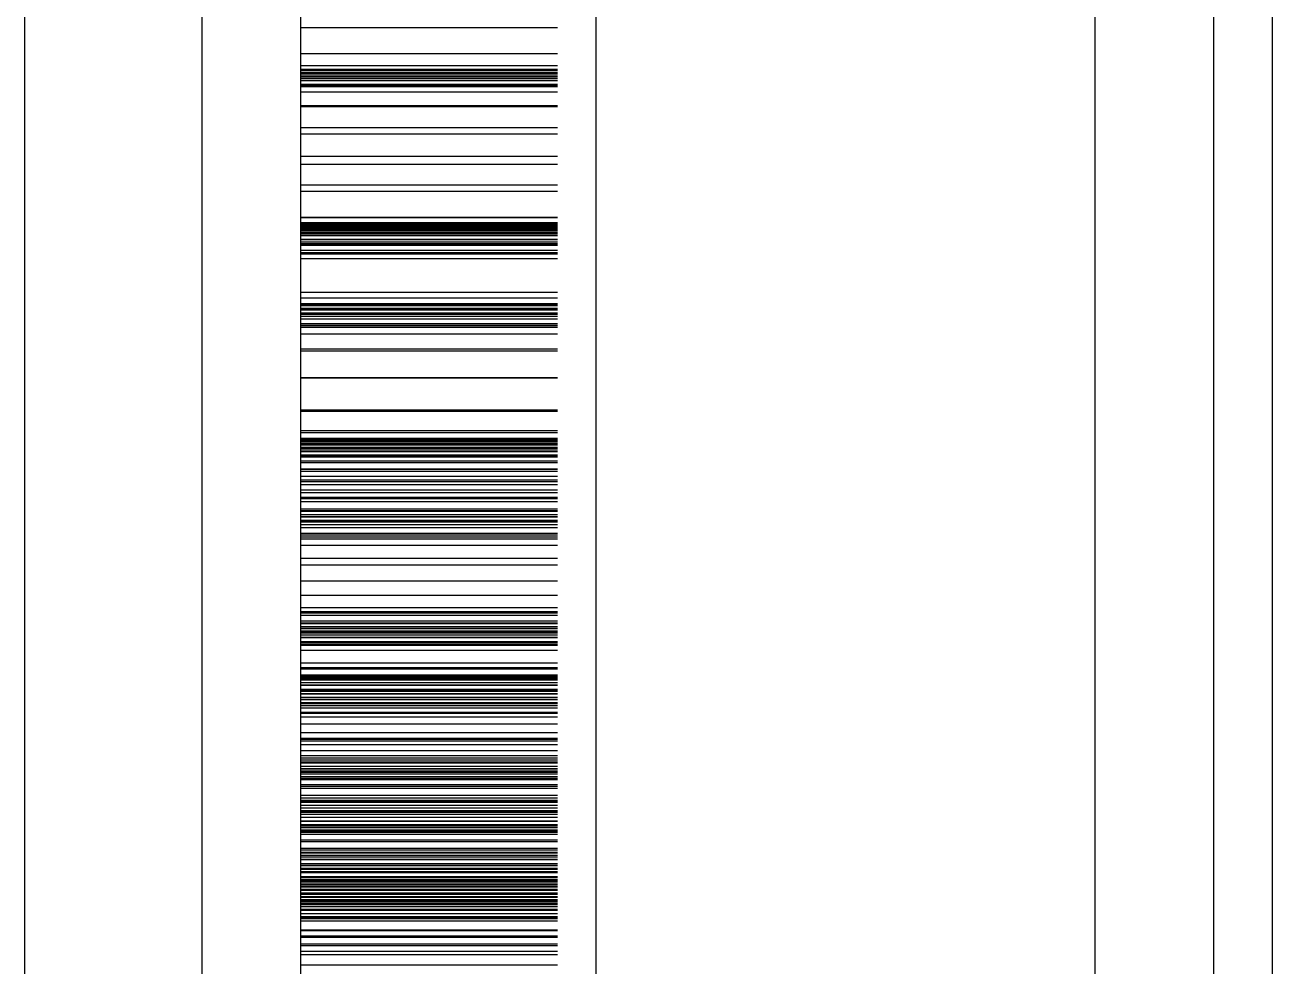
# Model space of a CAD drawing. Extents: x -3282 to 4846, y -1718 to 1845.
# Drawn here: x 4668.25 to 4710.55, y -882.91 to -850.98 of the extents above; entities that cross this region are included whole.
import ezdxf

# ---------------------------------------------------------------- set-up
doc = ezdxf.new("R2010")
doc.units = 0
doc.linetypes.add('DASHED', pattern=[11.05, 8.7, -2.35])
doc.linetypes.add('DOT', pattern=[2.2, 1.1, -1.1])
doc.layers.get('0').update_dxf_attribs({"linetype": 'CONTINUOUS'})
doc.layers.add('INVISIBLE', color=6, linetype='DOT')

msp = doc.modelspace()

# ---------------------------------------------------------------- linework, layer by layer
at = {"color": 1}
for p, q in [((4687.607727, -617.895823), (4687.607727, -967.895823)), ((4704.550059, -942.895823), (4704.550059, -642.895823)), ((4708.573243, -922.799634), (4708.573243, -642.895823)), ((4710.550059, -642.895823), (4710.550059, -922.799634)), ((4668.249041, -917.895823), (4668.249041, -667.895823)), ((4674.249041, -667.895823), (4674.249041, -901.148999)), ((4677.607727, -967.895823), (4677.607727, -792.895823))]:
    msp.add_line(p, q, dxfattribs=at)
at = {"layer": 'INVISIBLE', "linetype": 'DASHED'}
for p, q in [((4677.607727, -851.070138), (4687.607727, -851.070138)), ((4677.607727, -851.956715), (4687.607727, -851.956715)), ((4677.607727, -852.36122), (4687.607727, -852.36122)), ((4677.607727, -852.483445), (4687.607727, -852.483445)), ((4677.607727, -852.485101), (4687.607727, -852.485101)), ((4677.607727, -852.51783), (4687.607727, -852.51783)), ((4677.607727, -852.530308), (4687.607727, -852.530308)), ((4677.607727, -852.594375), (4687.607727, -852.594375)), ((4677.607727, -852.635494), (4687.607727, -852.635494)), ((4677.607727, -852.640361), (4687.607727, -852.640361)), ((4677.607727, -852.709308), (4687.607727, -852.709308)), ((4677.607727, -852.746087), (4687.607727, -852.746087)), ((4677.607727, -852.798794), (4687.607727, -852.798794)), ((4677.607727, -852.862665), (4687.607727, -852.862665)), ((4677.607727, -852.867559), (4687.607727, -852.867559)), ((4677.607727, -852.987632), (4687.607727, -852.987632)), ((4677.607727, -853.028687), (4687.607727, -853.028687)), ((4677.607727, -853.061875), (4687.607727, -853.061875)), ((4677.607727, -853.074101), (4687.607727, -853.074101)), ((4677.607727, -853.257375), (4687.607727, -853.257375)), ((4677.607727, -853.720882), (4687.607727, -853.720882)), ((4677.607727, -853.753226), (4687.607727, -853.753226)), ((4677.607727, -854.467415), (4687.607727, -854.467415)), ((4677.607727, -854.681958), (4687.607727, -854.681958)), ((4677.607727, -855.434244), (4687.607727, -855.434244)), ((4677.607727, -855.705829), (4687.607727, -855.705829)), ((4677.607727, -856.40582), (4687.607727, -856.40582)), ((4677.607727, -856.616422), (4687.607727, -856.616422)), ((4677.607727, -857.504615), (4687.607727, -857.504615)), ((4677.607727, -857.519042), (4687.607727, -857.519042)), ((4677.607727, -857.679902), (4687.607727, -857.679902)), ((4677.607727, -857.713918), (4687.607727, -857.713918)), ((4677.607727, -857.719276), (4687.607727, -857.719276)), ((4677.607727, -857.725324), (4687.607727, -857.725324)), ((4677.607727, -857.737308), (4687.607727, -857.737308)), ((4677.607727, -857.778636), (4687.607727, -857.778636)), ((4677.607727, -857.809377), (4687.607727, -857.809377)), ((4677.607727, -857.812872), (4687.607727, -857.812872)), ((4677.607727, -857.859615), (4687.607727, -857.859615)), ((4677.607727, -857.882719), (4687.607727, -857.882719)), ((4677.607727, -857.908072), (4687.607727, -857.908072)), ((4677.607727, -857.913959), (4687.607727, -857.913959)), ((4677.607727, -857.94926), (4687.607727, -857.94926)), ((4677.607727, -857.951862), (4687.607727, -857.951862)), ((4677.607727, -858.011608), (4687.607727, -858.011608)), ((4677.607727, -858.030428), (4687.607727, -858.030428)), ((4677.607727, -858.050402), (4687.607727, -858.050402)), ((4677.607727, -858.074089), (4687.607727, -858.074089)), ((4677.607727, -858.123133), (4687.607727, -858.123133)), ((4677.607727, -858.12975), (4687.607727, -858.12975)), ((4677.607727, -858.248484), (4687.607727, -858.248484)), ((4677.607727, -858.261138), (4687.607727, -858.261138)), ((4677.607727, -858.338112), (4687.607727, -858.338112)), ((4677.607727, -858.392401), (4687.607727, -858.392401)), ((4677.607727, -858.424664), (4687.607727, -858.424664)), ((4677.607727, -858.445999), (4687.607727, -858.445999)), ((4677.607727, -858.451965), (4687.607727, -858.451965)), ((4677.607727, -858.62134), (4687.607727, -858.62134)), ((4677.607727, -858.703365), (4687.607727, -858.703365)), ((4677.607727, -858.744604), (4687.607727, -858.744604)), ((4677.607727, -858.90944), (4687.607727, -858.90944)), ((4677.607727, -860.0476), (4687.607727, -860.0476)), ((4677.607727, -860.243147), (4687.607727, -860.243147)), ((4677.607727, -860.430586), (4687.607727, -860.430586)), ((4677.607727, -860.480173), (4687.607727, -860.480173)), ((4677.607727, -860.497906), (4687.607727, -860.497906)), ((4677.607727, -860.587481), (4687.607727, -860.587481)), ((4677.607727, -860.613928), (4687.607727, -860.613928)), ((4677.607727, -860.644001), (4687.607727, -860.644001)), ((4677.607727, -860.65065), (4687.607727, -860.65065)), ((4677.607727, -860.744075), (4687.607727, -860.744075)), ((4677.607727, -860.793399), (4687.607727, -860.793399)), ((4677.607727, -860.863562), (4687.607727, -860.863562)), ((4677.607727, -860.94787), (4687.607727, -860.94787)), ((4677.607727, -860.954301), (4687.607727, -860.954301)), ((4677.607727, -861.110943), (4687.607727, -861.110943)), ((4677.607727, -861.164052), (4687.607727, -861.164052)), ((4677.607727, -861.222564), (4687.607727, -861.222564)), ((4677.607727, -861.230404), (4687.607727, -861.230404)), ((4677.607727, -861.456492), (4687.607727, -861.456492)), ((4677.607727, -861.967274), (4687.607727, -861.967274)), ((4677.607727, -862.03525), (4687.607727, -862.03525)), ((4677.607727, -862.941947), (4687.607727, -862.941947)), ((4677.607727, -862.954061), (4687.607727, -862.954061)), ((4677.607727, -864.038366), (4687.607727, -864.038366)), ((4677.607727, -864.085309), (4687.607727, -864.085309)), ((4677.607727, -864.734772), (4687.607727, -864.734772)), ((4677.607727, -864.810807), (4687.607727, -864.810807)), ((4677.607727, -864.999957), (4687.607727, -864.999957)), ((4677.607727, -865.032461), (4687.607727, -865.032461)), ((4677.607727, -865.081722), (4687.607727, -865.081722)), ((4677.607727, -865.098505), (4687.607727, -865.098505)), ((4677.607727, -865.161287), (4687.607727, -865.161287)), ((4677.607727, -865.178556), (4687.607727, -865.178556)), ((4677.607727, -865.209898), (4687.607727, -865.209898)), ((4677.607727, -865.225884), (4687.607727, -865.225884)), ((4677.607727, -865.231318), (4687.607727, -865.231318)), ((4677.607727, -865.305081), (4687.607727, -865.305081)), ((4677.607727, -865.342295), (4687.607727, -865.342295)), ((4677.607727, -865.393446), (4687.607727, -865.393446)), ((4677.607727, -865.452453), (4687.607727, -865.452453)), ((4677.607727, -865.456854), (4687.607727, -865.456854)), ((4677.607727, -865.560073), (4687.607727, -865.560073)), ((4677.607727, -865.564986), (4687.607727, -865.564986)), ((4677.607727, -865.59349), (4687.607727, -865.59349)), ((4677.607727, -865.599709), (4687.607727, -865.599709)), ((4677.607727, -865.629473), (4687.607727, -865.629473)), ((4677.607727, -865.765505), (4687.607727, -865.765505)), ((4677.607727, -865.822551), (4687.607727, -865.822551)), ((4677.607727, -865.830347), (4687.607727, -865.830347)), ((4677.607727, -866.044505), (4687.607727, -866.044505)), ((4677.607727, -866.056007), (4687.607727, -866.056007)), ((4677.607727, -866.11497), (4687.607727, -866.11497)), ((4677.607727, -866.284852), (4687.607727, -866.284852)), ((4677.607727, -866.417834), (4687.607727, -866.417834)), ((4677.607727, -866.464624), (4687.607727, -866.464624)), ((4677.607727, -866.569326), (4687.607727, -866.569326)), ((4677.607727, -866.75774), (4687.607727, -866.75774)), ((4677.607727, -866.838638), (4687.607727, -866.838638)), ((4677.607727, -866.997745), (4687.607727, -866.997745)), ((4677.607727, -867.04402), (4687.607727, -867.04402)), ((4677.607727, -867.148388), (4687.607727, -867.148388)), ((4677.607727, -867.39285), (4687.607727, -867.39285)), ((4677.607727, -867.455472), (4687.607727, -867.455472)), ((4677.607727, -867.477684), (4687.607727, -867.477684)), ((4677.607727, -867.588853), (4687.607727, -867.588853)), ((4677.607727, -867.658303), (4687.607727, -867.658303)), ((4677.607727, -867.666444), (4687.607727, -867.666444)), ((4677.607727, -867.780264), (4687.607727, -867.780264)), ((4677.607727, -867.811328), (4687.607727, -867.811328)), ((4677.607727, -867.839977), (4687.607727, -867.839977)), ((4677.607727, -867.924529), (4687.607727, -867.924529)), ((4677.607727, -868.02559), (4687.607727, -868.02559)), ((4677.607727, -868.033277), (4687.607727, -868.033277)), ((4677.607727, -868.219643), (4687.607727, -868.219643)), ((4677.607727, -868.282484), (4687.607727, -868.282484)), ((4677.607727, -868.351536), (4687.607727, -868.351536)), ((4677.607727, -868.41284), (4687.607727, -868.41284)), ((4677.607727, -868.625893), (4687.607727, -868.625893)), ((4677.607727, -869.066014), (4687.607727, -869.066014)), ((4677.607727, -869.29461), (4687.607727, -869.29461)), ((4677.607727, -869.844813), (4687.607727, -869.844813)), ((4677.607727, -870.321844), (4687.607727, -870.321844)), ((4677.607727, -870.742771), (4687.607727, -870.742771)), ((4677.607727, -870.884847), (4687.607727, -870.884847)), ((4677.607727, -870.926258), (4687.607727, -870.926258)), ((4677.607727, -871.001193), (4687.607727, -871.001193)), ((4677.607727, -871.199019), (4687.607727, -871.199019)), ((4677.607727, -871.261371), (4687.607727, -871.261371)), ((4677.607727, -871.282798), (4687.607727, -871.282798)), ((4677.607727, -871.38609), (4687.607727, -871.38609)), ((4677.607727, -871.447937), (4687.607727, -871.447937)), ((4677.607727, -871.455073), (4687.607727, -871.455073)), ((4677.607727, -871.530381), (4687.607727, -871.530381)), ((4677.607727, -871.55263), (4687.607727, -871.55263)), ((4677.607727, -871.591767), (4687.607727, -871.591767)), ((4677.607727, -871.602328), (4687.607727, -871.602328)), ((4677.607727, -871.671155), (4687.607727, -871.671155)), ((4677.607727, -871.751289), (4687.607727, -871.751289)), ((4677.607727, -871.757298), (4687.607727, -871.757298)), ((4677.607727, -871.899477), (4687.607727, -871.899477)), ((4677.607727, -871.946032), (4687.607727, -871.946032)), ((4677.607727, -871.996451), (4687.607727, -871.996451)), ((4677.607727, -872.024304), (4687.607727, -872.024304)), ((4677.607727, -872.189839), (4687.607727, -872.189839)), ((4677.607727, -872.620141), (4687.607727, -872.620141)), ((4677.607727, -872.775152), (4687.607727, -872.775152)), ((4677.607727, -872.82022), (4687.607727, -872.82022)), ((4677.607727, -873.032208), (4687.607727, -873.032208)), ((4677.607727, -873.051178), (4687.607727, -873.051178)), ((4677.607727, -873.065952), (4687.607727, -873.065952)), ((4677.607727, -873.107904), (4687.607727, -873.107904)), ((4677.607727, -873.138872), (4687.607727, -873.138872)), ((4677.607727, -873.164593), (4687.607727, -873.164593)), ((4677.607727, -873.196718), (4687.607727, -873.196718)), ((4677.607727, -873.292498), (4687.607727, -873.292498)), ((4677.607727, -873.371841), (4687.607727, -873.371841)), ((4677.607727, -873.381737), (4687.607727, -873.381737)), ((4677.607727, -873.510359), (4687.607727, -873.510359)), ((4677.607727, -873.535112), (4687.607727, -873.535112)), ((4677.607727, -873.577851), (4687.607727, -873.577851)), ((4677.607727, -873.658547), (4687.607727, -873.658547)), ((4677.607727, -873.673097), (4687.607727, -873.673097)), ((4677.607727, -873.786494), (4687.607727, -873.786494)), ((4677.607727, -873.795102), (4687.607727, -873.795102)), ((4677.607727, -873.80211), (4687.607727, -873.80211)), ((4677.607727, -873.867463), (4687.607727, -873.867463)), ((4677.607727, -873.963676), (4687.607727, -873.963676)), ((4677.607727, -874.003046), (4687.607727, -874.003046)), ((4677.607727, -874.072873), (4687.607727, -874.072873)), ((4677.607727, -874.149448), (4687.607727, -874.149448)), ((4677.607727, -874.298932), (4687.607727, -874.298932)), ((4677.607727, -874.333723), (4687.607727, -874.333723)), ((4677.607727, -874.452244), (4687.607727, -874.452244)), ((4677.607727, -874.695694), (4687.607727, -874.695694)), ((4677.607727, -874.982194), (4687.607727, -874.982194)), ((4677.607727, -875.181691), (4687.607727, -875.181691)), ((4677.607727, -875.210075), (4687.607727, -875.210075)), ((4677.607727, -875.266033), (4687.607727, -875.266033)), ((4677.607727, -875.394235), (4687.607727, -875.394235)), ((4677.607727, -875.598121), (4687.607727, -875.598121)), ((4677.607727, -875.760424), (4687.607727, -875.760424)), ((4677.607727, -875.84384), (4687.607727, -875.84384)), ((4677.607727, -875.910067), (4687.607727, -875.910067)), ((4677.607727, -875.982786), (4687.607727, -875.982786)), ((4677.607727, -876.00792), (4687.607727, -876.00792)), ((4677.607727, -876.129938), (4687.607727, -876.129938)), ((4677.607727, -876.203601), (4687.607727, -876.203601)), ((4677.607727, -876.212127), (4687.607727, -876.212127)), ((4677.607727, -876.284568), (4687.607727, -876.284568)), ((4677.607727, -876.329215), (4687.607727, -876.329215)), ((4677.607727, -876.389225), (4687.607727, -876.389225)), ((4677.607727, -876.472719), (4687.607727, -876.472719)), ((4677.607727, -876.530531), (4687.607727, -876.530531)), ((4677.607727, -876.570479), (4687.607727, -876.570479)), ((4677.607727, -876.577833), (4687.607727, -876.577833)), ((4677.607727, -876.752759), (4687.607727, -876.752759)), ((4677.607727, -876.810417), (4687.607727, -876.810417)), ((4677.607727, -876.873067), (4687.607727, -876.873067)), ((4677.607727, -876.877522), (4687.607727, -876.877522)), ((4677.607727, -877.11536), (4687.607727, -877.11536)), ((4677.607727, -877.20195), (4687.607727, -877.20195)), ((4677.607727, -877.281982), (4687.607727, -877.281982)), ((4677.607727, -877.310088), (4687.607727, -877.310088)), ((4677.607727, -877.347464), (4687.607727, -877.347464)), ((4677.607727, -877.449137), (4687.607727, -877.449137)), ((4677.607727, -877.534908), (4687.607727, -877.534908)), ((4677.607727, -877.544915), (4687.607727, -877.544915)), ((4677.607727, -877.62555), (4687.607727, -877.62555)), ((4677.607727, -877.666655), (4687.607727, -877.666655)), ((4677.607727, -877.683928), (4687.607727, -877.683928)), ((4677.607727, -877.75625), (4687.607727, -877.75625)), ((4677.607727, -877.858027), (4687.607727, -877.858027)), ((4677.607727, -877.978804), (4687.607727, -877.978804)), ((4677.607727, -877.987956), (4687.607727, -877.987956)), ((4677.607727, -878.10687), (4687.607727, -878.10687)), ((4677.607727, -878.148417), (4687.607727, -878.148417)), ((4677.607727, -878.20839), (4687.607727, -878.20839)), ((4677.607727, -878.282152), (4687.607727, -878.282152)), ((4677.607727, -878.335601), (4687.607727, -878.335601)), ((4677.607727, -878.362902), (4687.607727, -878.362902)), ((4677.607727, -878.432784), (4687.607727, -878.432784)), ((4677.607727, -878.435678), (4687.607727, -878.435678)), ((4677.607727, -878.622213), (4687.607727, -878.622213)), ((4677.607727, -878.680903), (4687.607727, -878.680903)), ((4677.607727, -878.904178), (4687.607727, -878.904178)), ((4677.607727, -878.95971), (4687.607727, -878.95971)), ((4677.607727, -879.039617), (4687.607727, -879.039617)), ((4677.607727, -879.06736), (4687.607727, -879.06736)), ((4677.607727, -879.141122), (4687.607727, -879.141122)), ((4677.607727, -879.143367), (4687.607727, -879.143367)), ((4677.607727, -879.145823), (4687.607727, -879.145823)), ((4677.607727, -879.202772), (4687.607727, -879.202772)), ((4677.607727, -879.276204), (4687.607727, -879.276204)), ((4677.607727, -879.277203), (4687.607727, -879.277203)), ((4677.607727, -879.285031), (4687.607727, -879.285031)), ((4677.607727, -879.294575), (4687.607727, -879.294575)), ((4677.607727, -879.426077), (4687.607727, -879.426077)), ((4677.607727, -879.439201), (4687.607727, -879.439201)), ((4677.607727, -879.493777), (4687.607727, -879.493777)), ((4677.607727, -879.588289), (4687.607727, -879.588289)), ((4677.607727, -879.620083), (4687.607727, -879.620083)), ((4677.607727, -879.624736), (4687.607727, -879.624736)), ((4677.607727, -879.699401), (4687.607727, -879.699401)), ((4677.607727, -879.703728), (4687.607727, -879.703728)), ((4677.607727, -879.707778), (4687.607727, -879.707778)), ((4677.607727, -879.73299), (4687.607727, -879.73299)), ((4677.607727, -879.866365), (4687.607727, -879.866365)), ((4677.607727, -879.877107), (4687.607727, -879.877107)), ((4677.607727, -879.907806), (4687.607727, -879.907806)), ((4677.607727, -879.965556), (4687.607727, -879.965556)), ((4677.607727, -879.974047), (4687.607727, -879.974047)), ((4677.607727, -879.975857), (4687.607727, -879.975857)), ((4677.607727, -880.009129), (4687.607727, -880.009129)), ((4677.607727, -880.046192), (4687.607727, -880.046192)), ((4677.607727, -880.118566), (4687.607727, -880.118566)), ((4677.607727, -880.14138), (4687.607727, -880.14138)), ((4677.607727, -880.192556), (4687.607727, -880.192556)), ((4677.607727, -880.214665), (4687.607727, -880.214665)), ((4677.607727, -880.225314), (4687.607727, -880.225314)), ((4677.607727, -880.296417), (4687.607727, -880.296417)), ((4677.607727, -880.298268), (4687.607727, -880.298268)), ((4677.607727, -880.326798), (4687.607727, -880.326798)), ((4677.607727, -880.327407), (4687.607727, -880.327407)), ((4677.607727, -880.419296), (4687.607727, -880.419296)), ((4677.607727, -880.428591), (4687.607727, -880.428591)), ((4677.607727, -880.470294), (4687.607727, -880.470294)), ((4677.607727, -880.548805), (4687.607727, -880.548805)), ((4677.607727, -880.557555), (4687.607727, -880.557555)), ((4677.607727, -880.562388), (4687.607727, -880.562388)), ((4677.607727, -880.567699), (4687.607727, -880.567699)), ((4677.607727, -880.569519), (4687.607727, -880.569519)), ((4677.607727, -880.651881), (4687.607727, -880.651881)), ((4677.607727, -880.674042), (4687.607727, -880.674042)), ((4677.607727, -880.707867), (4687.607727, -880.707867)), ((4677.607727, -880.726354), (4687.607727, -880.726354)), ((4677.607727, -880.780297), (4687.607727, -880.780297)), ((4677.607727, -880.807751), (4687.607727, -880.807751)), ((4677.607727, -880.875816), (4687.607727, -880.875816)), ((4677.607727, -880.879122), (4687.607727, -880.879122)), ((4677.607727, -880.881697), (4687.607727, -880.881697)), ((4677.607727, -880.974993), (4687.607727, -880.974993)), ((4677.607727, -881.001305), (4687.607727, -881.001305)), ((4677.607727, -881.01034), (4687.607727, -881.01034)), ((4677.607727, -881.127059), (4687.607727, -881.127059)), ((4677.607727, -881.226728), (4687.607727, -881.226728)), ((4677.607727, -881.247545), (4687.607727, -881.247545)), ((4677.607727, -881.298656), (4687.607727, -881.298656)), ((4677.607727, -881.377142), (4687.607727, -881.377142)), ((4677.607727, -881.6838), (4687.607727, -881.6838)), ((4677.607727, -881.701363), (4687.607727, -881.701363)), ((4677.607727, -881.881066), (4687.607727, -881.881066)), ((4677.607727, -881.89719), (4687.607727, -881.89719)), ((4677.607727, -881.922954), (4687.607727, -881.922954)), ((4677.607727, -882.15423), (4687.607727, -882.15423)), ((4677.607727, -882.207796), (4687.607727, -882.207796)), ((4677.607727, -882.400565), (4687.607727, -882.400565)), ((4677.607727, -882.520451), (4687.607727, -882.520451)), ((4677.607727, -882.870726), (4687.607727, -882.870726))]:
    msp.add_line(p, q, dxfattribs=at)

doc.saveas('drawing.dxf')
